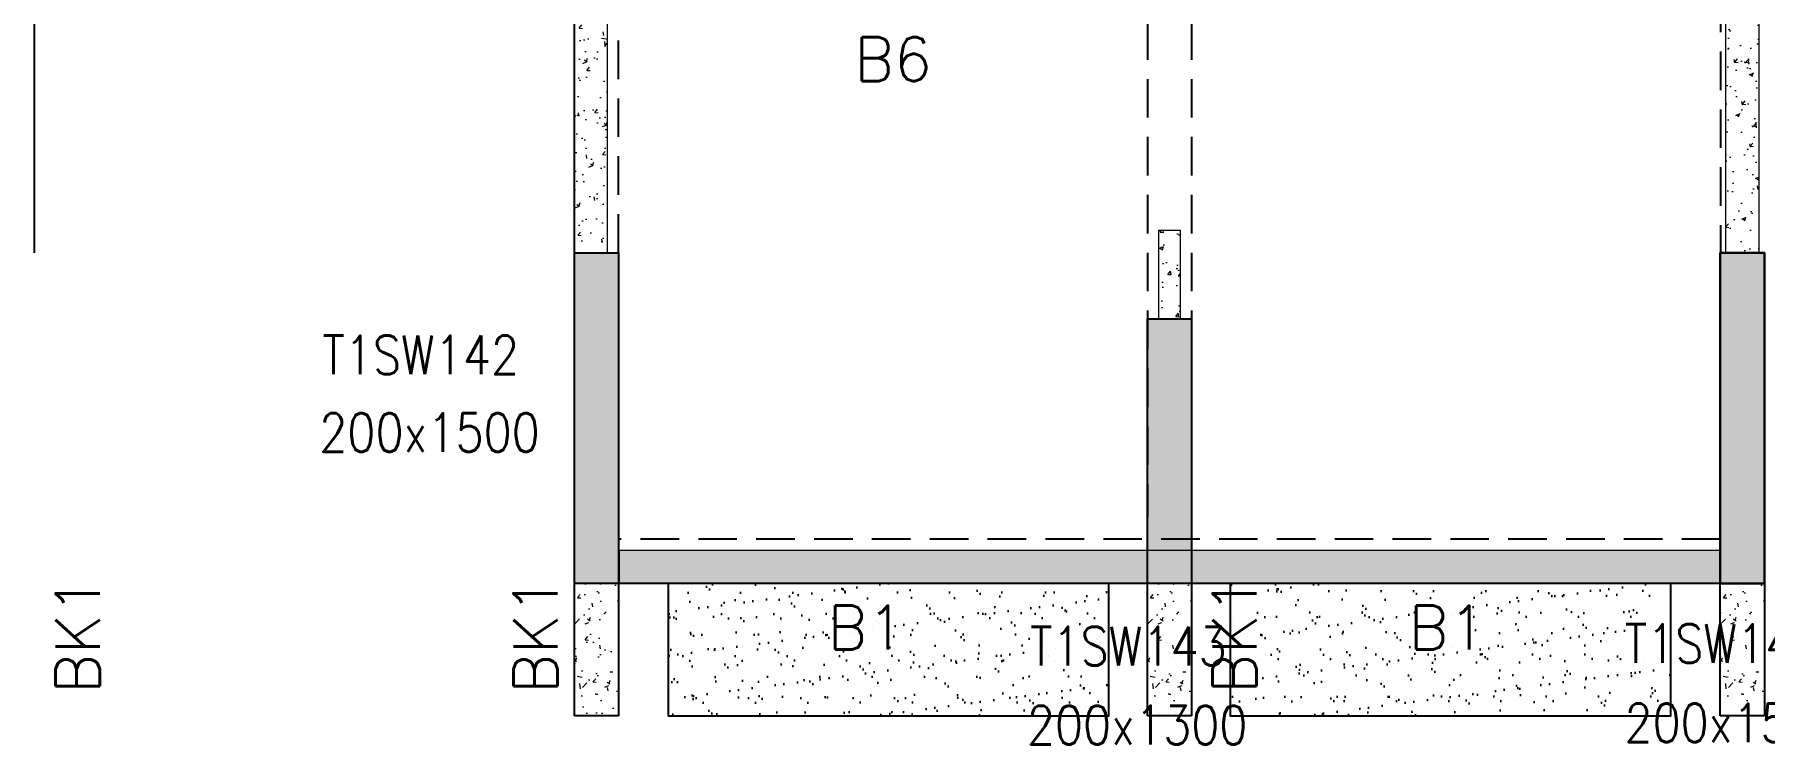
# Model space of a CAD drawing. Header units: millimetres. Extents: x 1078357 to 2594950, y -4969473 to -4636555.
# Drawn here: x 1280322 to 1288172, y -4669164 to -4665945 of the extents above; entities that cross this region are included whole.
import ezdxf

# ---------------------------------------------------------------- set-up
doc = ezdxf.new("R2010")
doc.units = ezdxf.units.MM
for name, pattern in [('CONTINOUS', [0]), ('HIDDEN', [0.375, 0.25, -0.125]), ('New Retail block$0$CONTINOUS', [0])]:
    doc.linetypes.add(name, pattern=pattern)
for name, color, linetype, lineweight in [('A-_ANOTDIMA_D-', 6, 'Continuous', 13), ('COL. NO.', 30, 'Continuous', 25), ('COL. SIZE', 7, 'Continuous', 25), ('HATCH', 8, 'Continuous', 30), ('S-NON STR RCC WALL', 8, 'Continuous', 0)]:
    doc.layers.add(name, color=color, linetype=linetype, lineweight=lineweight)
for name, color, linetype in [('B-200x325', 201, 'HIDDEN'), ('B-200x650', 241, 'HIDDEN'), ('S-COLUMN_SHEAR WALL', 1, 'Continuous'), ('S-PROJECTION', 54, 'New Retail block$0$CONTINOUS')]:
    doc.layers.add(name, color=color, linetype=linetype)
doc.styles.add('ROMANS', font='romans.shx', dxfattribs={"width": 0.85})

# ---------------------------------------------------------------- blocks, each defined once
blk = doc.blocks.new('G$CD63B60BD')
at = {"layer": 'COL. NO.', "linetype": 'Continuous', "style": 'ROMANS', "width": 0.85}
for s, p in [('T1SW142', (51431.2, 948.8, -320.4)), ('T1SW143', (54642.4, -371.8, -320.4)), ('T1SW144', (57341.1, -360.2, -320.4))]:
    blk.add_text(s, height=175, dxfattribs=at).set_placement(p)
at = {"layer": 'COL. SIZE', "linetype": 'Continuous', "style": 'ROMANS', "width": 0.85}
for s, p in [('200x1500', (51417, 597.2, -320.4)), ('200x1500', (57339.9, -719.7, -320.4)), ('200x1300', (54628.2, -730, -320.4))]:
    blk.add_text(s, height=175, dxfattribs=at).set_placement(p)

msp = doc.modelspace()

# ---------------------------------------------------------------- hatches: boundary and pattern name
at = {"layer": 'HATCH'}
h = msp.add_hatch(dxfattribs=at)
h.set_pattern_fill('AR-SAND', color=8, scale=3, angle=179.97015)
h.set_pattern_definition([(37.47015413, (-3837486.08, 18703074.25), (-4.72361136, 146.8264517), [0, -115.824, 0, -129.54, 0, -123.825]), (7.4701541, (-3837486.08, 18703074.25), (134.9689868, 214.9772528), [0, -62.484, 0, -104.394, 0, -40.005]), (327.4701541, (-3837579.81, 18703074.3), (237.2979035, 0.3075449), [0, -38.1, 0, -137.16, 0, -179.07]), (317.4701541, (-3837579.81, 18703074.3), (229.1017424, 66.759465), [0, -19.05, 0, -89.916, 0, -102.87])])
h.paths.add_polyline_path([(1285196.9, -4668434.4), (1283196.9, -4668434.4), (1283196.9, -4669034.4), (1285196.9, -4669034.4)])
h = msp.add_hatch(dxfattribs=at)
h.set_pattern_fill('AR-SAND', color=8, scale=3, angle=179.97015)
h.set_pattern_definition([(37.47015413, (-3840036.08, 18703074.25), (-4.72361136, 146.8264517), [0, -115.824, 0, -129.54, 0, -123.825]), (7.4701541, (-3840036.08, 18703074.25), (134.9689868, 214.9772528), [0, -62.484, 0, -104.394, 0, -40.005]), (327.4701541, (-3840129.81, 18703074.3), (237.2979035, 0.3075449), [0, -38.1, 0, -137.16, 0, -179.07]), (317.4701541, (-3840129.81, 18703074.3), (229.1017424, 66.759465), [0, -19.05, 0, -89.916, 0, -102.87])])
h.paths.add_polyline_path([(1287746.9, -4668434.4), (1285746.9, -4668434.4), (1285746.9, -4669034.4), (1287746.9, -4669034.4)])
at = {"layer": 'S-COLUMN_SHEAR WALL', "lineweight": 25, "extrusion": (1.00316e-06, -2.11765e-11, 1)}
h = msp.add_hatch(color=1, dxfattribs=at)
h.dxf.hatch_style = 1
h.paths.add_polyline_path([(1282971.7, -4668434.4), (1282771.7, -4668434.4), (1282771.7, -4666934.4), (1282971.7, -4666934.4)])
h = msp.add_hatch(color=1, dxfattribs=at)
h.dxf.hatch_style = 1
h.paths.add_polyline_path([(1288171.7, -4668434.4), (1287971.7, -4668434.4), (1287971.7, -4666934.4), (1288171.7, -4666934.4)])
at = {"layer": 'S-COLUMN_SHEAR WALL', "lineweight": 25, "extrusion": (-1.00316e-06, -1.91639e-11, 1)}
h = msp.add_hatch(color=1, dxfattribs=at)
h.dxf.hatch_style = 1
h.paths.add_polyline_path([(1287971.7, -4668434.4), (1288171.7, -4668434.4), (1288171.7, -4666934.4), (1287971.7, -4666934.4)])
at = {"layer": 'S-COLUMN_SHEAR WALL', "lineweight": 25}
h = msp.add_hatch(color=1, dxfattribs=at)
h.dxf.hatch_style = 1
h.paths.add_polyline_path([(1285571.7, -4667234.4), (1285571.7, -4668434.4), (1285371.7, -4668434.4), (1285371.7, -4667234.4)])
at = {"layer": 'S-NON STR RCC WALL'}
h = msp.add_hatch(dxfattribs=at)
h.set_pattern_fill('AR-CONC', color=256, angle=180)
h.set_pattern_definition([(50, (-5109198.82, 23483864.79), (182.184669, -15.93908554), [19.05, -209.55]), (355, (-5109198.82, 23483864.79), (-35.2434214, 191.0568452), [15.24, -167.6405842]), (100.4514447, (-5109183.63, 23483863.46), (146.9412471, 175.1177519), [16.1900088, -178.0902446]), (46.1842, (-5109198.82, 23483915.59), (271.0790409, -42.042328), [28.575, -314.325]), (96.6355576, (-5109176.23, 23483912.08), (237.404134, 247.4261246), [24.2850231, -267.1356082]), (351.1841512, (-5109198.82, 23483915.6), (237.404134, 247.4261246), [22.859967, -251.459732]), (21, (-5109173.42, 23483902.89), (151.6143913, -102.2651982), [19.05, -209.55]), (326, (-5109173.42, 23483902.89), (61.8020283, 184.1879661), [15.24, -167.64]), (71.451445, (-5109160.78, 23483894.36), (213.4164193, 81.9227689), [16.1900088, -178.0899376]), (37.5, (-5109198.816, 23483864.786), (3.08860325, 84.55503887), [0, -165.608, 0, -170.18, 0, -168.275]), (7.5, (-5109198.82, 23483864.79), (66.8196625, 100.18057482), [0, -97.028, 0, -161.798, 0, -64.135]), (327.5, (-5109255.46, 23483864.786), (135.59059517, -5.728744), [0, -63.5, 0, -198.12, 0, -262.89]), (317.5, (-5109280.86, 23483864.79), (148.1291814, 25.42649103), [0, -82.55, 0, -131.572, 0, -186.69])])
h.paths.add_polyline_path([(1283671.9, -4665834.4), (1283671.9, -4663484.4), (1282971.9, -4663484.4), (1282971.9, -4663634.4), (1283521.9, -4663634.4), (1283521.9, -4665684.4), (1282771.9, -4665684.4), (1282771.9, -4666934.3), (1282921.9, -4666934.3), (1282921.9, -4665834.4)])
at = {"layer": 'S-NON STR RCC WALL', "ltscale": 700}
h = msp.add_hatch(dxfattribs=at)
h.set_pattern_fill('AR-CONC', color=256)
h.set_pattern_definition([(50, (154880.57, 155337.33), (182.184669, -15.9390855), [19.05, -209.55]), (355, (154880.57, 155337.33), (-35.2434214, 191.056845), [15.24, -167.640584]), (100.4514447, (154895.75, 155336), (146.941247, 175.117752), [16.190009, -178.0902446]), (46.1842, (154880.57, 155388.13), (271.079041, -42.042328), [28.575, -314.325]), (96.6355576, (154903.16, 155384.63), (237.404134, 247.426125), [24.285023, -267.135608]), (351.184151, (154880.57, 155388.13), (237.404134, 247.426125), [22.859967, -251.459732]), (21, (154905.97, 155375.43), (151.6143913, -102.265198), [19.05, -209.55]), (326, (154905.97, 155375.43), (61.802028, 184.187966), [15.24, -167.64]), (71.451445, (154918.6, 155366.91), (213.416419, 81.922769), [16.190009, -178.0899376]), (37.5, (154880.567, 155337.334), (3.08860325, 84.5550389), [0, -165.608, 0, -170.18, 0, -168.275]), (7.5, (154880.57, 155337.33), (66.8196625, 100.1805748), [0, -97.028, 0, -161.798, 0, -64.135]), (327.5, (154823.925, 155337.334), (135.5905952, -5.728744), [0, -63.5, 0, -198.12, 0, -262.89]), (317.5, (154798.52, 155337.33), (148.1291814, 25.426491), [0, -82.55, 0, -131.572, 0, -186.69])])
h.paths.add_polyline_path([(1287996.9, -4665234.3), (1288146.9, -4665234.3), (1288146.9, -4666934.3), (1287996.9, -4666934.3)])
at = {"layer": 'S-NON STR RCC WALL'}
h = msp.add_hatch(dxfattribs=at)
h.set_pattern_fill('AR-CONC', color=256, angle=180)
h.set_pattern_definition([(50, (1285484.9, -4520415.2), (182.18467, -15.93909), [19.05, -209.55]), (355, (1285484.9, -4520415.2), (-35.24342, 191.05685), [15.24, -167.64058]), (100.45144, (1285500.09, -4520416.52), (146.94125, 175.11775), [16.19, -178.09024]), (46.1842, (1285484.9, -4520364.4), (271.07904, -42.04233), [28.575, -314.325]), (96.63556, (1285507.5, -4520367.9), (237.40413, 247.42612), [24.285, -267.1356]), (351.18415, (1285484.9, -4520364.4), (237.40413, 247.4261), [22.85997, -251.45973]), (21, (1285510.3, -4520377.1), (151.61439, -102.2652), [19.05, -209.55]), (326, (1285510.3, -4520377.1), (61.80203, 184.18797), [15.24, -167.64]), (71.45144, (1285522.94, -4520385.62), (213.41642, 81.92277), [16.19, -178.08994]), (37.5, (1285484.904, -4520415.195), (3.088603, 84.55504), [0, -165.608, 0, -170.18, 0, -168.275]), (7.5, (1285484.9, -4520415.19), (66.81966, 100.180575), [0, -97.028, 0, -161.798, 0, -64.135]), (327.5, (1285428.26, -4520415.195), (135.590595, -5.728744), [0, -63.5, 0, -198.12, 0, -262.89]), (317.5, (1285402.86, -4520415.2), (148.12918, 25.42649), [0, -82.55, 0, -131.572, 0, -186.69])])
h.paths.add_polyline_path([(1285421.9, -4667234.6), (1285521.9, -4667234.6), (1285521.9, -4666834.2), (1285421.9, -4666834.2)])
h = msp.add_hatch(dxfattribs=at)
h.set_pattern_fill('AR-CONC', color=256, angle=180)
h.set_pattern_definition([(50, (-6206423.53, 28167883.97), (182.184669, -15.93908554), [19.05, -209.55]), (355, (-6206423.53, 28167883.97), (-35.2434214, 191.0568452), [15.24, -167.6405842]), (100.4514447, (-6206408.35, 28167882.64), (146.9412471, 175.1177519), [16.1900088, -178.0902446]), (46.1842, (-6206423.53, 28167934.77), (271.0790409, -42.042328), [28.575, -314.325]), (96.6355576, (-6206400.94, 28167931.27), (237.404134, 247.4261246), [24.2850231, -267.1356082]), (351.1841512, (-6206423.53, 28167934.77), (237.404134, 247.4261246), [22.859967, -251.459732]), (21, (-6206398.13, 28167922.07), (151.6143913, -102.2651982), [19.05, -209.55]), (326, (-6206398.13, 28167922.07), (61.8020283, 184.1879661), [15.24, -167.64]), (71.451445, (-6206385.5, 28167913.55), (213.4164193, 81.9227689), [16.1900088, -178.0899376]), (37.5, (-6206423.53, 28167883.97), (3.08860325, 84.55503887), [0, -165.608, 0, -170.18, 0, -168.275]), (7.5, (-6206423.53, 28167883.97), (66.8196625, 100.18057482), [0, -97.028, 0, -161.798, 0, -64.135]), (327.5, (-6206480.174, 28167883.97), (135.59059517, -5.72874399), [0, -63.5, 0, -198.12, 0, -262.89]), (317.5, (-6206505.57, 28167883.97), (148.1291814, 25.42649103), [0, -82.55, 0, -131.572, 0, -186.69])])
h.paths.add_polyline_path([(1282974.8, -4668434.4), (1287971.9, -4668434.4), (1287971.9, -4668284.4), (1282974.8, -4668284.4)])
h = msp.add_hatch(dxfattribs=at)
h.set_pattern_fill('AR-CONC', color=256, angle=180)
h.set_pattern_definition([(50, (-8347400.63, 37570672.96), (182.184669, -15.93908554), [19.05, -209.55]), (355, (-8347400.63, 37570672.96), (-35.2434214, 191.0568452), [15.24, -167.6405842]), (100.4514447, (-8347385.44, 37570671.63), (146.9412471, 175.1177519), [16.1900088, -178.0902446]), (46.1842, (-8347400.63, 37570723.76), (271.0790409, -42.0423279), [28.575, -314.325]), (96.6355576, (-8347378.04, 37570720.26), (237.404134, 247.4261246), [24.2850231, -267.1356082]), (351.1841512, (-8347400.63, 37570723.76), (237.404134, 247.4261246), [22.859967, -251.459732]), (21, (-8347375.23, 37570711.06), (151.61439127, -102.2651982), [19.05, -209.55]), (326, (-8347375.23, 37570711.06), (61.80202835, 184.1879661), [15.24, -167.64]), (71.451445, (-8347362.6, 37570702.54), (213.4164193, 81.9227689), [16.1900088, -178.0899376]), (37.5, (-8347400.626, 37570672.96), (3.08860325, 84.55503887), [0, -165.608, 0, -170.18, 0, -168.275]), (7.5, (-8347400.63, 37570672.96), (66.81966251, 100.18057482), [0, -97.028, 0, -161.798, 0, -64.135]), (327.5, (-8347457.27, 37570672.96), (135.59059517, -5.72874399), [0, -63.5, 0, -198.12, 0, -262.89]), (317.5, (-8347482.67, 37570672.96), (148.1291814, 25.42649103), [0, -82.55, 0, -131.572, 0, -186.69])])
h.paths.add_polyline_path([(1282971.6, -4668434.3), (1282771.6, -4668434.3), (1282771.6, -4669034.3), (1282971.6, -4669034.3), (1282971.6, -4669034.3), (1282971.6, -4668434.4)], is_closed=False)
h = msp.add_hatch(dxfattribs=at)
h.set_pattern_fill('AR-CONC', color=256, angle=180)
h.set_pattern_definition([(50, (-8344800.61, 37570672.9), (182.184669, -15.93908554), [19.05, -209.55]), (355, (-8344800.61, 37570672.9), (-35.2434214, 191.0568452), [15.24, -167.6405842]), (100.4514447, (-8344785.43, 37570671.57), (146.9412471, 175.1177519), [16.1900088, -178.0902446]), (46.1842, (-8344800.6, 37570723.7), (271.0790409, -42.0423279), [28.575, -314.325]), (96.6355576, (-8344778.02, 37570720.2), (237.404134, 247.4261246), [24.2850231, -267.1356082]), (351.1841512, (-8344800.6, 37570723.7), (237.404134, 247.4261246), [22.859967, -251.459732]), (21, (-8344775.21, 37570711), (151.61439127, -102.2651982), [19.05, -209.55]), (326, (-8344775.21, 37570711), (61.80202835, 184.1879661), [15.24, -167.64]), (71.451445, (-8344762.58, 37570702.48), (213.4164193, 81.9227689), [16.1900088, -178.0899376]), (37.5, (-8344800.61, 37570672.9), (3.08860325, 84.55503887), [0, -165.608, 0, -170.18, 0, -168.275]), (7.5, (-8344800.61, 37570672.9), (66.81966251, 100.18057482), [0, -97.028, 0, -161.798, 0, -64.135]), (327.5, (-8344857.25, 37570672.9), (135.59059517, -5.72874399), [0, -63.5, 0, -198.12, 0, -262.89]), (317.5, (-8344882.65, 37570672.9), (148.1291814, 25.42649103), [0, -82.55, 0, -131.572, 0, -186.69])])
h.paths.add_polyline_path([(1285571.6, -4668434.4), (1285371.6, -4668434.4), (1285371.6, -4669034.4), (1285571.6, -4669034.4), (1285571.6, -4669034.4), (1285571.6, -4668434.5)], is_closed=False)
h = msp.add_hatch(dxfattribs=at)
h.set_pattern_fill('AR-CONC', color=256, angle=180)
h.set_pattern_definition([(50, (-8342200.59, 37570672.9), (182.184669, -15.93908554), [19.05, -209.55]), (355, (-8342200.59, 37570672.9), (-35.2434214, 191.0568452), [15.24, -167.6405842]), (100.4514447, (-8342185.4, 37570671.57), (146.9412471, 175.1177519), [16.1900088, -178.0902446]), (46.1842, (-8342200.6, 37570723.7), (271.0790409, -42.0423279), [28.575, -314.325]), (96.6355576, (-8342178, 37570720.2), (237.404134, 247.4261246), [24.2850231, -267.1356082]), (351.1841512, (-8342200.6, 37570723.7), (237.404134, 247.4261246), [22.859967, -251.459732]), (21, (-8342175.19, 37570711), (151.61439127, -102.2651982), [19.05, -209.55]), (326, (-8342175.19, 37570711), (61.80202835, 184.1879661), [15.24, -167.64]), (71.451445, (-8342162.55, 37570702.48), (213.4164193, 81.9227689), [16.1900088, -178.0899376]), (37.5, (-8342200.59, 37570672.9), (3.08860325, 84.55503887), [0, -165.608, 0, -170.18, 0, -168.275]), (7.5, (-8342200.59, 37570672.9), (66.81966251, 100.18057482), [0, -97.028, 0, -161.798, 0, -64.135]), (327.5, (-8342257.23, 37570672.9), (135.59059517, -5.72874399), [0, -63.5, 0, -198.12, 0, -262.89]), (317.5, (-8342282.63, 37570672.9), (148.1291814, 25.42649103), [0, -82.55, 0, -131.572, 0, -186.69])])
h.paths.add_polyline_path([(1288171.6, -4668434.4), (1287971.7, -4668434.4), (1287971.7, -4669034.4), (1288171.6, -4669034.4), (1288171.7, -4669034.4), (1288171.7, -4668434.5)], is_closed=False)

# ---------------------------------------------------------------- linework, layer by layer
at = {"layer": 'B-200x650', "linetype": 'HIDDEN', "ltscale": 700}
for p, q in [((1285371.9, -4661684.4, 0), (1285371.9, -4668134.3, 0)), ((1285571.9, -4661684.4, 0), (1285571.9, -4668134.3, 0)), ((1282971.9, -4666934.3, 0), (1282971.9, -4664634.3, 0)), ((1287971.9, -4665234.3, 0), (1287971.9, -4666934.3, 0)), ((1287971.9, -4668234.3, 0), (1282971.9, -4668234.3, 0))]:
    msp.add_line(p, q, dxfattribs=at)
at = {"layer": 'B-200x650', "linetype": 'CONTINOUS', "ltscale": 700}
for p, q in [((1280321.9, -4666934.3, 0), (1280321.9, -4664634.3, 0)), ((1282771.9, -4666934.3, 0), (1282771.9, -4664634.3, 0)), ((1282771.6, -4669034.4, 0), (1282771.6, -4668434.4, 0)), ((1282971.6, -4668434.4, 0), (1282971.6, -4669034.4, 0)), ((1287971.9, -4668434.3, 0), (1282971.9, -4668434.3, 0)), ((1285371.7, -4669034.4, 0), (1285371.7, -4668434.4, 0)), ((1285571.7, -4668434.4, 0), (1285571.7, -4669034.4, 0)), ((1287971.7, -4669034.4, 0), (1287971.7, -4668434.4, 0)), ((1288171.7, -4668434.4, 0), (1288171.7, -4669034.4, 0)), ((1282971.6, -4669034.4, 0), (1282771.6, -4669034.4, 0)), ((1285571.7, -4669034.4, 0), (1285371.7, -4669034.4, 0)), ((1288171.7, -4669034.4, 0), (1287971.7, -4669034.4, 0))]:
    msp.add_line(p, q, dxfattribs=at)
at = {"layer": 'S-COLUMN_SHEAR WALL', "color": 1, "lineweight": 25, "extrusion": (1.00316e-06, -2.11765e-11, 1), "elevation": 1.3}
for points in [[(1282971.7, -4668434.4), (1282771.7, -4668434.4), (1282771.7, -4666934.4), (1282971.7, -4666934.4)], [(1288171.7, -4668434.4), (1287971.7, -4668434.4), (1287971.7, -4666934.4), (1288171.7, -4666934.4)]]:
    msp.add_lwpolyline(points, close=True, dxfattribs=at)
at = {"layer": 'S-COLUMN_SHEAR WALL', "color": 1, "lineweight": 25, "extrusion": (-1.00316e-06, -1.91639e-11, 1), "elevation": -1.3}
msp.add_lwpolyline([(1287971.7, -4668434.4), (1288171.7, -4668434.4), (1288171.7, -4666934.4), (1287971.7, -4666934.4)], close=True, dxfattribs=at)
at = {"layer": 'S-COLUMN_SHEAR WALL', "color": 1, "lineweight": 25, "elevation": 0}
msp.add_lwpolyline([(1285371.7, -4667234.6), (1285571.7, -4667234.6), (1285571.7, -4668434.4), (1285371.7, -4668434.4)], close=True, dxfattribs=at)
at = {"layer": 'S-NON STR RCC WALL', "elevation": 0}
for points in [[(1283671.9, -4665834.4), (1283671.9, -4663484.4), (1282971.9, -4663484.4), (1282971.9, -4663634.4), (1283521.9, -4663634.4), (1283521.9, -4665684.4), (1282771.9, -4665684.4), (1282771.9, -4666934.3), (1282921.9, -4666934.3), (1282921.9, -4665834.4)], [(1285421.9, -4667234.6), (1285521.9, -4667234.6), (1285521.9, -4666834.2), (1285421.9, -4666834.2)], [(1282974.8, -4668434.4), (1287971.9, -4668434.4), (1287971.9, -4668284.4), (1282974.8, -4668284.4)]]:
    msp.add_lwpolyline(points, close=True, dxfattribs=at)
at = {"layer": 'S-NON STR RCC WALL', "ltscale": 700, "elevation": 0}
msp.add_lwpolyline([(1287996.9, -4665234.3), (1288146.9, -4665234.3), (1288146.9, -4666934.3), (1287996.9, -4666934.3)], close=True, dxfattribs=at)
at = {"layer": 'S-PROJECTION', "elevation": 0}
for points in [[(1285196.9, -4668434.4), (1283196.9, -4668434.4), (1283196.9, -4669034.4), (1285196.9, -4669034.4)], [(1287746.9, -4668434.4), (1285746.9, -4668434.4), (1285746.9, -4669034.4), (1287746.9, -4669034.4)]]:
    msp.add_lwpolyline(points, close=True, dxfattribs=at)

# ---------------------------------------------------------------- block references
at = {"layer": 'A-_ANOTDIMA_D-', "color": 2, "ltscale": 700}
msp.add_blockref('G$CD63B60BD', (1230196.7, -4668434.4, 0), dxfattribs=at)

# ---------------------------------------------------------------- texts
at = {"layer": 'B-200x325', "linetype": 'Continuous', "ltscale": 700, "style": 'ROMANS'}
msp.add_text('B6', height=200, rotation=0.00134, dxfattribs=at).set_placement((1284041.4, -4666156.3, -2.7))
at = {"layer": 'B-200x650', "linetype": 'CONTINOUS', "ltscale": 700, "style": 'ROMANS'}
for p in [(1280617.2, -4668934, 50), (1282694.6, -4668934, 50), (1285867.3, -4668934.1, 50)]:
    msp.add_text('BK1', height=200, rotation=90, dxfattribs=at).set_placement(p)
at = {"layer": 'B-200x650', "linetype": 'HIDDEN', "ltscale": 500, "style": 'ROMANS'}
for p in [(1283919.9, -4668734.7, -2.7), (1286557.7, -4668734.7, -2.7)]:
    msp.add_text('B1', height=200, rotation=0.00094, dxfattribs=at).set_placement(p)

doc.saveas('drawing.dxf')
